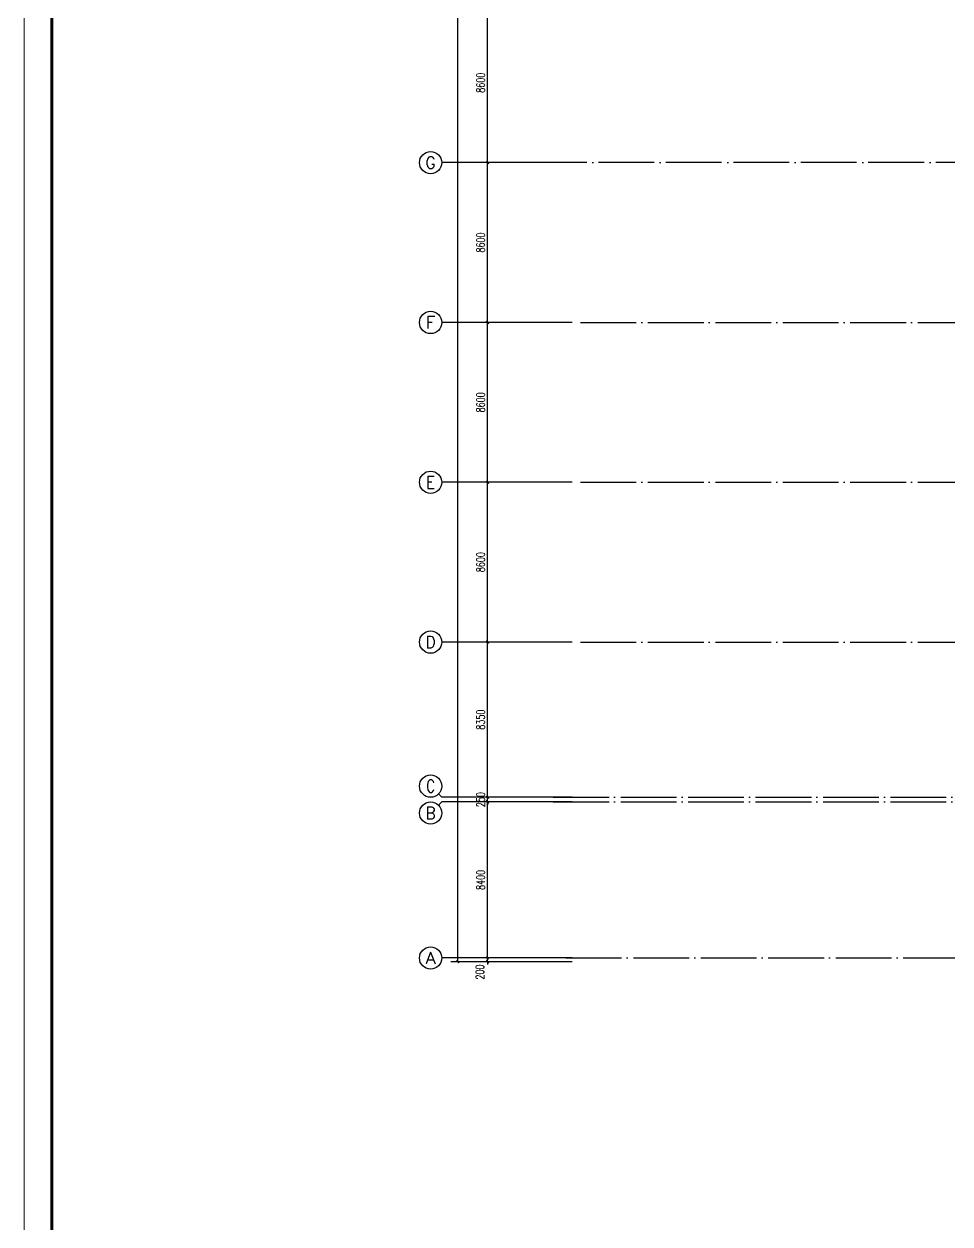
# Model space of a CAD drawing. Extents: x 409931 to 937299, y -508824 to 132289.
# Drawn here: x 437947 to 487771, y -359959 to -295385 of the extents above; entities that cross this region are included whole.
import ezdxf
from ezdxf.enums import TextEntityAlignment as Align

# ---------------------------------------------------------------- set-up
doc = ezdxf.new("R2010")
doc.units = 0
doc.header["$LTSCALE"] = 1500
doc.header["$MEASUREMENT"] = 0
doc.linetypes.add('DOTE', pattern=[2.42, 2, -0.2, 0.02, -0.2])
doc.layers.get('Defpoints').update_dxf_attribs({"color": 252})
for name, color, linetype in [('AXIS', 3, 'Continuous'), ('AXIS_TEXT', 7, 'Continuous'), ('DOTE', 1, 'Continuous')]:
    doc.layers.add(name, color=color, linetype=linetype)
doc.layers.add('TK', color=151, linetype='Continuous', lineweight=13)
doc.styles.add('_TCH_AXIS', font='COMPLEX', dxfattribs={"bigfont": 'GBCBIG'})
doc.styles.add('_TCH_DIM_T3', font='SIMPLEX', dxfattribs={"width": 0.705882, "bigfont": 'GBCBIG'})
doc.styles.add('COMPLEX', font='COMPLEX')
doc.dimstyles.new('_TCH_ARCH&&150', dxfattribs={"dimtxt": 446.25, "dimasz": 150, "dimexe": 375, "dimexo": 450, "dimgap": 150, "dimtad": 1, "dimdec": 0, "dimzin": 0, "dimdsep": 46, "dimtxsty": '_TCH_DIM_T3', "dimblk": 'ARCHTICK', "dimcen": 0.09, "dimclrt": 7, "dimazin": 2, "dimtfac": 1, "dimtdec": 0, "dimtix": 1, "dimtmove": 2, "dimatfit": 3, "dimfxl": 0, "dimtolj": 1, "dimtzin": 0, "dimarcsym": 0})

# ---------------------------------------------------------------- blocks, each defined once
blk = doc.blocks.new('TK-A0')
at = {"layer": 'TK'}
for p, q in [((25, 10), (1179, 10)), ((0, 0), (1189, 0))]:
    blk.add_line(p, q, dxfattribs=at)
at = {"layer": 'TK', "const_width": 1}
blk.add_lwpolyline([(25, 831), (1179, 831), (1179, 10), (25, 10)], close=True, dxfattribs=at)
blk = doc.blocks.new('_ArchTick')
at = {"color": 0, "linetype": 'ByBlock', "const_width": 0.4}
blk.add_lwpolyline([(-0.5, -0.5), (0.5, 0.5)], dxfattribs=at)
blk = doc.blocks.new('*D438')
at = {"layer": 'AXIS', "color": 0, "lineweight": -2}
for p, q in [((467438, -345645), (462513, -345645)), ((467438, -345845), (462513, -345845)), ((462888, -345645), (462888, -345495)), ((462888, -345845), (462888, -345645)), ((462888, -345845), (462888, -345995))]:
    blk.add_line(p, q, dxfattribs=at)
at = {"layer": 'Defpoints', "color": 0}
for p in [(462888, -345645), (467888, -345645), (467888, -345845)]:
    blk.add_point(p, dxfattribs=at)
at = {"layer": 'AXIS', "color": 0, "lineweight": -2, "xscale": 150, "yscale": 150, "zscale": 150}
for p, rotation in [((462888, -345645), 270), ((462888, -345845), 90)]:
    blk.add_blockref('_ArchTick', p, dxfattribs=dict(at, rotation=rotation))
at = {"layer": 'AXIS', "color": 7, "insert": (462475, -346400), "char_height": 446.2, "attachment_point": 5, "rotation": 90, "style": '_TCH_DIM_T3'}
blk.add_mtext('\\A1;200', dxfattribs=at)
blk = doc.blocks.new('*D439')
at = {"layer": 'AXIS', "color": 0, "lineweight": -2}
for p, q in [((467438, -337245), (462513, -337245)), ((462888, -345645), (462888, -337245)), ((467438, -345645), (462513, -345645))]:
    blk.add_line(p, q, dxfattribs=at)
at = {"layer": 'Defpoints', "color": 0}
for p in [(462888, -337245), (467888, -337245), (467888, -345645)]:
    blk.add_point(p, dxfattribs=at)
at = {"layer": 'AXIS', "color": 0, "lineweight": -2, "xscale": 150, "yscale": 150, "zscale": 150}
for p, rotation in [((462888, -337245), 90), ((462888, -345645), 270)]:
    blk.add_blockref('_ArchTick', p, dxfattribs=dict(at, rotation=rotation))
at = {"layer": 'AXIS', "color": 7, "insert": (462514, -341445), "char_height": 446.2, "attachment_point": 5, "rotation": 90, "style": '_TCH_DIM_T3'}
blk.add_mtext('\\A1;8400', dxfattribs=at)
blk = doc.blocks.new('*D440')
at = {"layer": 'AXIS', "color": 0, "lineweight": -2}
for p, q in [((467438, -336995), (462513, -336995)), ((462888, -336995), (462888, -336845)), ((462888, -337245), (462888, -336995)), ((467438, -337245), (462513, -337245)), ((462888, -337245), (462888, -337395))]:
    blk.add_line(p, q, dxfattribs=at)
at = {"layer": 'Defpoints', "color": 0}
for p in [(462888, -336995), (467888, -336995), (467888, -337245)]:
    blk.add_point(p, dxfattribs=at)
at = {"layer": 'AXIS', "color": 0, "lineweight": -2, "xscale": 150, "yscale": 150, "zscale": 150}
for p, rotation in [((462888, -336995), 270), ((462888, -337245), 90)]:
    blk.add_blockref('_ArchTick', p, dxfattribs=dict(at, rotation=rotation))
at = {"layer": 'AXIS', "color": 7, "insert": (462514, -337120), "char_height": 446.2, "attachment_point": 5, "rotation": 90, "style": '_TCH_DIM_T3'}
blk.add_mtext('\\A1;250', dxfattribs=at)
blk = doc.blocks.new('*D441')
at = {"layer": 'AXIS', "color": 0, "lineweight": -2}
for p, q in [((467438, -328645), (462513, -328645)), ((462888, -336995), (462888, -328645)), ((467438, -336995), (462513, -336995))]:
    blk.add_line(p, q, dxfattribs=at)
at = {"layer": 'Defpoints', "color": 0}
for p in [(462888, -328645), (467888, -328645), (467888, -336995)]:
    blk.add_point(p, dxfattribs=at)
at = {"layer": 'AXIS', "color": 0, "lineweight": -2, "xscale": 150, "yscale": 150, "zscale": 150}
for p, rotation in [((462888, -328645), 90), ((462888, -336995), 270)]:
    blk.add_blockref('_ArchTick', p, dxfattribs=dict(at, rotation=rotation))
at = {"layer": 'AXIS', "color": 7, "insert": (462514, -332820), "char_height": 446.2, "attachment_point": 5, "rotation": 90, "style": '_TCH_DIM_T3'}
blk.add_mtext('\\A1;8350', dxfattribs=at)
blk = doc.blocks.new('*D442')
at = {"layer": 'AXIS', "color": 0, "lineweight": -2}
for p, q in [((467438, -320045), (462513, -320045)), ((462888, -328645), (462888, -320045)), ((467438, -328645), (462513, -328645))]:
    blk.add_line(p, q, dxfattribs=at)
at = {"layer": 'Defpoints', "color": 0}
for p in [(462888, -320045), (467888, -320045), (467888, -328645)]:
    blk.add_point(p, dxfattribs=at)
at = {"layer": 'AXIS', "color": 0, "lineweight": -2, "xscale": 150, "yscale": 150, "zscale": 150}
for p, rotation in [((462888, -320045), 90), ((462888, -328645), 270)]:
    blk.add_blockref('_ArchTick', p, dxfattribs=dict(at, rotation=rotation))
at = {"layer": 'AXIS', "color": 7, "insert": (462514, -324345), "char_height": 446.2, "attachment_point": 5, "rotation": 90, "style": '_TCH_DIM_T3'}
blk.add_mtext('\\A1;8600', dxfattribs=at)
blk = doc.blocks.new('*D443')
at = {"layer": 'AXIS', "color": 0, "lineweight": -2}
for p, q in [((467438, -311445), (462513, -311445)), ((462888, -320045), (462888, -311445)), ((467438, -320045), (462513, -320045))]:
    blk.add_line(p, q, dxfattribs=at)
at = {"layer": 'Defpoints', "color": 0}
for p in [(462888, -311445), (467888, -311445), (467888, -320045)]:
    blk.add_point(p, dxfattribs=at)
at = {"layer": 'AXIS', "color": 0, "lineweight": -2, "xscale": 150, "yscale": 150, "zscale": 150}
for p, rotation in [((462888, -311445), 90), ((462888, -320045), 270)]:
    blk.add_blockref('_ArchTick', p, dxfattribs=dict(at, rotation=rotation))
at = {"layer": 'AXIS', "color": 7, "insert": (462514, -315745), "char_height": 446.2, "attachment_point": 5, "rotation": 90, "style": '_TCH_DIM_T3'}
blk.add_mtext('\\A1;8600', dxfattribs=at)
blk = doc.blocks.new('*D444')
at = {"layer": 'AXIS', "color": 0, "lineweight": -2}
for p, q in [((467438, -302845), (462513, -302845)), ((462888, -311445), (462888, -302845)), ((467438, -311445), (462513, -311445))]:
    blk.add_line(p, q, dxfattribs=at)
at = {"layer": 'Defpoints', "color": 0}
for p in [(462888, -302845), (467888, -302845), (467888, -311445)]:
    blk.add_point(p, dxfattribs=at)
at = {"layer": 'AXIS', "color": 0, "lineweight": -2, "xscale": 150, "yscale": 150, "zscale": 150}
for p, rotation in [((462888, -302845), 90), ((462888, -311445), 270)]:
    blk.add_blockref('_ArchTick', p, dxfattribs=dict(at, rotation=rotation))
at = {"layer": 'AXIS', "color": 7, "insert": (462514, -307145), "char_height": 446.2, "attachment_point": 5, "rotation": 90, "style": '_TCH_DIM_T3'}
blk.add_mtext('\\A1;8600', dxfattribs=at)
blk = doc.blocks.new('*D445')
at = {"layer": 'AXIS', "color": 0, "lineweight": -2}
for p, q in [((467438, -294245), (462513, -294245)), ((462888, -302845), (462888, -294245)), ((467438, -302845), (462513, -302845))]:
    blk.add_line(p, q, dxfattribs=at)
at = {"layer": 'Defpoints', "color": 0}
for p in [(462888, -294245), (467888, -294245), (467888, -302845)]:
    blk.add_point(p, dxfattribs=at)
at = {"layer": 'AXIS', "color": 0, "lineweight": -2, "xscale": 150, "yscale": 150, "zscale": 150}
for p, rotation in [((462888, -294245), 90), ((462888, -302845), 270)]:
    blk.add_blockref('_ArchTick', p, dxfattribs=dict(at, rotation=rotation))
at = {"layer": 'AXIS', "color": 7, "insert": (462514, -298545), "char_height": 446.2, "attachment_point": 5, "rotation": 90, "style": '_TCH_DIM_T3'}
blk.add_mtext('\\A1;8600', dxfattribs=at)
blk = doc.blocks.new('*D455')
at = {"layer": 'AXIS', "color": 0, "lineweight": -2}
for p, q in [((467438, -225945), (460913, -225945)), ((461288, -345845), (461288, -225945)), ((467438, -345845), (460913, -345845))]:
    blk.add_line(p, q, dxfattribs=at)
at = {"layer": 'Defpoints', "color": 0}
for p in [(461288, -225945), (467888, -225945), (467888, -345845)]:
    blk.add_point(p, dxfattribs=at)
at = {"layer": 'AXIS', "color": 0, "lineweight": -2, "xscale": 150, "yscale": 150, "zscale": 150}
for p, rotation in [((461288, -225945), 90), ((461288, -345845), 270)]:
    blk.add_blockref('_ArchTick', p, dxfattribs=dict(at, rotation=rotation))
at = {"layer": 'AXIS', "color": 7, "insert": (460914, -285895), "char_height": 446.2, "attachment_point": 5, "rotation": 90, "style": '_TCH_DIM_T3'}
blk.add_mtext('\\A1;119900', dxfattribs=at)
blk = doc.blocks.new('_AXISO')
blk.add_circle((0, 0), 0.5)
at = {"layer": 'AXIS_TEXT', "style": 'COMPLEX', "width": 1.041667}
blk.add_attdef('A', text='', height=0.56, dxfattribs=at).set_placement((-0.25, -0.28), (0.25, -0.28), align=Align.FIT)

msp = doc.modelspace()

# ---------------------------------------------------------------- linework, layer by layer
at = {"layer": 'AXIS'}
for p, q in [((466423.8, -302845), (460423.8, -302845)), ((466423.8, -311445), (460423.8, -311445)), ((466423.8, -320045), (460423.8, -320045)), ((466423.8, -328645), (460423.8, -328645)), ((460248.1, -336819.3), (460423.8, -336995)), ((466423.8, -336995), (460423.8, -336995)), ((460248.1, -337420.8), (460423.8, -337245)), ((466423.8, -337245), (460423.8, -337245)), ((466423.8, -345645), (460423.8, -345645))]:
    msp.add_line(p, q, dxfattribs=at)
at = {"layer": 'DOTE', "color": 1, "linetype": 'DOTE'}
for p, q in [((533564.1, -302845), (466423.8, -302845)), ((467887.5, -311445), (533564.1, -311445)), ((467887.5, -320045), (533564.1, -320045)), ((467887.5, -328645), (533564.1, -328645)), ((466423.8, -336995), (533522.9, -336995)), ((466423.8, -337245), (533522.9, -337245)), ((467102.8, -345645), (533564.1, -345645))]:
    msp.add_line(p, q, dxfattribs=at)

# ---------------------------------------------------------------- block references
at = {"layer": 'AXIS'}
ref = msp.add_blockref('_AXISO', (459823.8, -302845), dxfattribs=dict(at, xscale=1200, yscale=1200, zscale=1200))
ref.add_attrib('A', 'G', dxfattribs={"layer": 'AXIS_TEXT', "height": 637.8, "style": '_TCH_AXIS'}).set_placement((459550.5, -303163.9), (460097.1, -303163.9), align=Align.FIT)
ref = msp.add_blockref('_AXISO', (459823.8, -311445), dxfattribs=dict(at, xscale=1200, yscale=1200, zscale=1200))
ref.add_attrib('A', 'F', dxfattribs={"layer": 'AXIS_TEXT', "height": 668.2, "style": '_TCH_AXIS'}).set_placement((459569.3, -311779.1), (460078.4, -311779.1), align=Align.FIT)
ref = msp.add_blockref('_AXISO', (459823.8, -320045), dxfattribs=dict(at, xscale=1200, yscale=1200, zscale=1200))
ref.add_attrib('A', 'E', dxfattribs={"layer": 'AXIS_TEXT', "height": 668.2, "style": '_TCH_AXIS'}).set_placement((459569.3, -320379.1), (460078.4, -320379.1), align=Align.FIT)
ref = msp.add_blockref('_AXISO', (459823.8, -328645), dxfattribs=dict(at, xscale=1200, yscale=1200, zscale=1200))
ref.add_attrib('A', 'D', dxfattribs={"layer": 'AXIS_TEXT', "height": 652.9, "style": '_TCH_AXIS'}).set_placement((459559.6, -328971.5), (460088.1, -328971.5), align=Align.FIT)
ref = msp.add_blockref('_AXISO', (459823.8, -336395), dxfattribs=dict(at, xscale=1200, yscale=1200, zscale=1200))
ref.add_attrib('A', 'C', dxfattribs={"layer": 'AXIS_TEXT', "height": 683.5, "style": '_TCH_AXIS'}).set_placement((459579.7, -336736.8), (460067.9, -336736.8), align=Align.FIT)
ref = msp.add_blockref('_AXISO', (459823.8, -337845), dxfattribs=dict(at, xscale=1200, yscale=1200, zscale=1200))
ref.add_attrib('A', 'B', dxfattribs={"layer": 'AXIS_TEXT', "height": 652.9, "style": '_TCH_AXIS'}).set_placement((459559.6, -338171.5), (460088.1, -338171.5), align=Align.FIT)
ref = msp.add_blockref('_AXISO', (459823.8, -345645), dxfattribs=dict(at, xscale=1200, yscale=1200, zscale=1200))
ref.add_attrib('A', 'A', dxfattribs={"layer": 'AXIS_TEXT', "height": 637.8, "style": '_TCH_AXIS'}).set_placement((459550.5, -345963.9), (460097.1, -345963.9), align=Align.FIT)
at = {"layer": 'TK', "xscale": 150, "yscale": 150, "zscale": 150, "rotation": 270}
msp.add_blockref('TK-A0', (437946.8, -204323.5), dxfattribs=at)

# ---------------------------------------------------------------- dimensions: what is measured, and where the dimension line sits
at = {"layer": 'AXIS'}
for p1, p2, distance, picture, middle in [((467887.5, -345845), (467887.5, -225945), 6600, '*D455', (460914.4, -285895)), ((467887.5, -302845), (467887.5, -294245), 5000, '*D445', (462514.4, -298545)), ((467887.5, -311445), (467887.5, -302845), 5000, '*D444', (462514.4, -307145)), ((467887.5, -320045), (467887.5, -311445), 5000, '*D443', (462514.4, -315745)), ((467887.5, -328645), (467887.5, -320045), 5000, '*D442', (462514.4, -324345)), ((467887.5, -336995), (467887.5, -328645), 5000, '*D441', (462514.4, -332820)), ((467887.5, -337245), (467887.5, -336995), 5000, '*D440', (462514.4, -337120)), ((467887.5, -345645), (467887.5, -337245), 5000, '*D439', (462514.4, -341445))]:
    dim = msp.add_aligned_dim(p1=p1, p2=p2, distance=distance, dimstyle='_TCH_ARCH&&150', dxfattribs=at)
    dim.commit()
    dim.dimension.update_dxf_attribs({"geometry": picture, "text_midpoint": middle})
dim = msp.add_linear_dim(base=(462887.5, -345645), p1=(467887.5, -345845), p2=(467887.5, -345645), angle=90, dimstyle='_TCH_ARCH&&150', dxfattribs=at)
dim.commit()
dim.dimension.update_dxf_attribs({"geometry": '*D438', "text_midpoint": (462475, -346400), "dimtype": 129})

doc.saveas('drawing.dxf')
